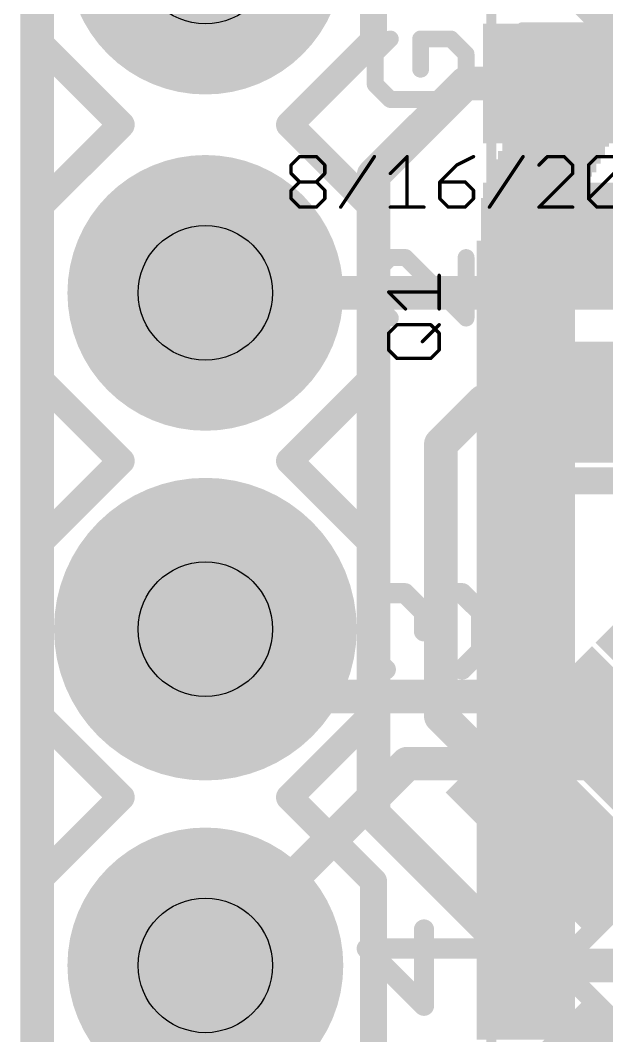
# Model space of a CAD drawing. Extents: x -32 to 75, y -15 to 35.
# Drawn here: x -0.13 to 4.3, y 13.44 to 21.11 of the extents above; entities that cross this region are included whole.
import ezdxf

# ---------------------------------------------------------------- set-up
doc = ezdxf.new("R2010")
doc.units = 0
for name, color, linetype in [('1', 12, 'CONTINUOUS'), ('16', 132, 'CONTINUOUS'), ('17', 110, 'CONTINUOUS'), ('20', 53, 'CONTINUOUS'), ('21', 41, 'CONTINUOUS'), ('22', 40, 'CONTINUOUS'), ('25', 253, 'CONTINUOUS'), ('27', 253, 'CONTINUOUS'), ('29', 253, 'CONTINUOUS'), ('30', 253, 'CONTINUOUS'), ('31', 253, 'CONTINUOUS'), ('44', 253, 'CONTINUOUS'), ('51', 53, 'CONTINUOUS'), ('52', 253, 'CONTINUOUS')]:
    doc.layers.add(name, color=color, linetype=linetype)

# ---------------------------------------------------------------- blocks, each defined once
blk = doc.blocks.new('RECT')
blk.add_solid([(-0.5, -0.5), (0.5, -0.5), (-0.5, 0.5), (0.5, 0.5)])
blk = doc.blocks.new('ROUNDP')
at = {"const_width": 0.5}
blk.add_lwpolyline([(0, -0.25, 1), (0, 0.25, 1), (0, -0.25)], format="xyb", dxfattribs=at)

msp = doc.modelspace()

# ---------------------------------------------------------------- linework, layer by layer
at = {"layer": '1', "const_width": 0.254}
for points in [[(0, 0), (0, 33.02)], [(2.54, 19.939), (3.232, 20.631)], [(3.232, 20.631), (4.318, 20.631)], [(2.54, 15.113), (2.54, 19.939)], [(4.318, 19.431), (4.826, 19.431)], [(3.048, 17.907), (3.372, 18.231)], [(3.372, 18.231), (4.318, 18.231)], [(3.048, 15.8521), (3.048, 17.907)], [(3.8748, 15.0254), (3.048, 15.8521)], [(3.683, 13.97), (2.54, 15.113)], [(4.445, 13.97), (3.683, 13.97)]]:
    msp.add_lwpolyline(points, dxfattribs=at)
at = {"layer": '1', "const_width": 0.127}
for points in [[(3.232, 20.6945, 1), (3.232, 20.5675)], [(3.2769, 20.5861, 1), (3.1871, 20.6759)], [(4.318, 20.5675, 1), (4.318, 20.6945)], [(2.6035, 19.939, 1), (2.4765, 19.939)], [(2.4951, 19.9839, 1), (2.5849, 19.8941)], [(4.318, 19.4945, 1), (4.318, 19.3675)], [(3.372, 18.2945, 1), (3.372, 18.1675)], [(3.4169, 18.1861, 1), (3.3271, 18.2759)], [(4.318, 18.1675, 1), (4.318, 18.2945)], [(3.1115, 17.907, 1), (2.9845, 17.907)], [(3.0031, 17.9519, 1), (3.0929, 17.8621)], [(3.0929, 15.897, 1), (3.0031, 15.8072)], [(2.9845, 15.8521, 1), (3.1115, 15.8521)], [(2.5849, 15.1579, 1), (2.4951, 15.0681)], [(2.4765, 15.113, 1), (2.6035, 15.113)], [(3.8299, 14.9805, 1), (3.9197, 15.0703)], [(3.683, 14.0335, 1), (3.683, 13.9065)], [(3.6381, 13.9251, 1), (3.7279, 14.0149)]]:
    msp.add_lwpolyline(points, format="xyb", dxfattribs=at)
at = {"layer": '16', "const_width": 0.254}
for points in [[(0, 0), (0, 33.02)], [(5.08, 20.32), (1.27, 24.13)], [(1.27, 19.05), (7.62, 19.05)], [(1.27, 16.51), (1.778, 16.002)], [(1.778, 16.002), (8.001, 16.002)], [(1.27, 13.97), (2.794, 15.494)], [(2.794, 15.494), (8.763, 15.494)]]:
    msp.add_lwpolyline(points, dxfattribs=at)
at = {"layer": '16', "const_width": 0.127}
for points in [[(1.27, 19.1135, 1), (1.27, 18.9865)], [(1.3149, 16.5549, 1), (1.2251, 16.4651)], [(1.778, 16.0655, 1), (1.778, 15.9385)], [(1.7331, 15.9571, 1), (1.8229, 16.0469)], [(2.794, 15.5575, 1), (2.794, 15.4305)], [(2.8389, 15.4491, 1), (2.7491, 15.5389)], [(1.2251, 14.0149, 1), (1.3149, 13.9251)]]:
    msp.add_lwpolyline(points, format="xyb", dxfattribs=at)
at = {"layer": '20', "const_width": 0.2032}
msp.add_lwpolyline([(0, 33.02), (0, 0)], dxfattribs=at)
at = {"layer": '21'}
for points, const_width in [([(2.6665, 20.9681), (2.5521, 20.8537)], 0.127), ([(3.1241, 20.9681), (2.8953, 20.9681)], 0.127), ([(2.8953, 20.9681), (2.8953, 20.7393)], 0.127), ([(3.2385, 20.8537), (3.1241, 20.9681)], 0.127), ([(2.5521, 20.8537), (2.5521, 20.6249)], 0.127), ([(3.2385, 20.6249), (3.2385, 20.8537)], 0.127), ([(2.5521, 20.6249), (2.6665, 20.5105)], 0.127), ([(3.1241, 20.5105), (3.2385, 20.6249)], 0.127), ([(2.6665, 20.5105), (3.1241, 20.5105)], 0.127), ([(2.6665, 19.3171), (2.5521, 19.2027)], 0.127), ([(2.7809, 19.3171), (2.6665, 19.3171)], 0.127), ([(3.2385, 18.8595), (2.7809, 19.3171)], 0.127), ([(3.2385, 19.3171), (3.2385, 18.8595)], 0.127), ([(2.5521, 19.2027), (2.5521, 18.9739)], 0.127), ([(2.5521, 18.9739), (2.6665, 18.8595)], 0.127), ([(3.9332, 13.97), (8.639, 18.6758)], 0.1524), ([(4.968, 17.631), (3.668, 17.631)], 0.2032), ([(2.4885, 16.6374), (2.6325, 16.7814)], 0.1524), ([(2.6325, 16.7814), (2.7766, 16.7814)], 0.1524), ([(2.7766, 16.7814), (2.9206, 16.6374)], 0.1524), ([(2.9206, 16.6374), (3.0647, 16.7814)], 0.1524), ([(3.0647, 16.7814), (3.2087, 16.7814)], 0.1524), ([(3.2087, 16.7814), (3.3528, 16.6374)], 0.1524), ([(2.4885, 16.3493), (2.4885, 16.6374)], 0.1524), ([(2.9206, 16.6374), (2.9206, 16.4933)], 0.1524), ([(3.3528, 16.6374), (3.3528, 16.3493)], 0.1524), ([(2.6325, 16.2052), (2.4885, 16.3493)], 0.1524), ([(3.3528, 16.3493), (3.2087, 16.2052)], 0.1524), ([(2.9206, 13.6652), (2.9206, 14.2414)], 0.1524), ([(3.3528, 14.0974), (2.4885, 14.0974)], 0.1524), ([(2.4885, 14.0974), (2.9206, 13.6652)], 0.1524), ([(8.89, 9.0132), (3.9332, 13.97)], 0.1524)]:
    msp.add_lwpolyline(points, dxfattribs=dict(at, const_width=const_width))
for points, const_width in [([(2.689, 20.9456, 1), (2.6441, 20.9905)], 0.0635), ([(2.9271, 20.9681, 1), (2.8636, 20.9681)], 0.0635), ([(2.8953, 20.9998, 1), (2.8953, 20.9363)], 0.0635), ([(3.1466, 20.9905, 1), (3.1017, 20.9456)], 0.0635), ([(3.1241, 20.9363, 1), (3.1241, 20.9998)], 0.0635), ([(2.5839, 20.8537, 1), (2.5204, 20.8537)], 0.0635), ([(2.5297, 20.8761, 1), (2.5746, 20.8312)], 0.0635), ([(3.2703, 20.8537, 1), (3.2067, 20.8537)], 0.0635), ([(3.216, 20.8312, 1), (3.261, 20.8761)], 0.0635), ([(2.8636, 20.7393, 1), (2.9271, 20.7393)], 0.0635), ([(2.5746, 20.6473, 1), (2.5297, 20.6024)], 0.0635), ([(2.5204, 20.6249, 1), (2.5839, 20.6249)], 0.0635), ([(3.2067, 20.6249, 1), (3.2703, 20.6249)], 0.0635), ([(3.261, 20.6024, 1), (3.216, 20.6473)], 0.0635), ([(2.6665, 20.5422, 1), (2.6665, 20.4788)], 0.0635), ([(2.6441, 20.488, 1), (2.689, 20.533)], 0.0635), ([(3.1017, 20.533, 1), (3.1466, 20.488)], 0.0635), ([(3.1241, 20.4788, 1), (3.1241, 20.5422)], 0.0635), ([(2.6665, 19.3488, 1), (2.6665, 19.2853)], 0.0635), ([(2.689, 19.2946, 1), (2.6441, 19.3395)], 0.0635), ([(2.8034, 19.3395, 1), (2.7585, 19.2946)], 0.0635), ([(2.7809, 19.2853, 1), (2.7809, 19.3488)], 0.0635), ([(3.2703, 19.3171, 1), (3.2067, 19.3171)], 0.0635), ([(2.5839, 19.2027, 1), (2.5204, 19.2027)], 0.0635), ([(2.5297, 19.2251, 1), (2.5746, 19.1802)], 0.0635), ([(2.5746, 18.9963, 1), (2.5297, 18.9514)], 0.0635), ([(2.5204, 18.9739, 1), (2.5839, 18.9739)], 0.0635), ([(2.6441, 18.837, 1), (2.689, 18.882)], 0.0635), ([(3.2067, 18.8595, 1), (3.2703, 18.8595)], 0.0635), ([(3.216, 18.837, 1), (3.261, 18.882)], 0.0635), ([(3.668, 17.6818, 1), (3.668, 17.5802)], 0.1016), ([(1.27, 15.494, 1), (1.27, 17.526, 1), (1.27, 15.494)], 0.254), ([(2.6325, 16.8195, 1), (2.6325, 16.7433)], 0.0762), ([(2.6595, 16.7545, 1), (2.6056, 16.8084)], 0.0762), ([(2.8035, 16.8084, 1), (2.7496, 16.7545)], 0.0762), ([(2.7766, 16.7433, 1), (2.7766, 16.8195)], 0.0762), ([(3.0647, 16.8195, 1), (3.0647, 16.7433)], 0.0762), ([(3.0916, 16.7545, 1), (3.0377, 16.8084)], 0.0762), ([(3.2357, 16.8084, 1), (3.1818, 16.7545)], 0.0762), ([(3.2087, 16.7433, 1), (3.2087, 16.8195)], 0.0762), ([(2.4615, 16.6643, 1), (2.5154, 16.6104)], 0.0762), ([(2.5266, 16.6374, 1), (2.4504, 16.6374)], 0.0762), ([(2.9587, 16.6374, 1), (2.8825, 16.6374)], 0.0762), ([(2.8937, 16.6643, 1), (2.9476, 16.6104)], 0.0762), ([(2.8937, 16.6104, 1), (2.9476, 16.6643)], 0.0762), ([(3.3909, 16.6374, 1), (3.3147, 16.6374)], 0.0762), ([(3.3259, 16.6104, 1), (3.3797, 16.6643)], 0.0762), ([(2.8825, 16.4933, 1), (2.9587, 16.4933)], 0.0762), ([(2.5154, 16.3762, 1), (2.4615, 16.3223)], 0.0762), ([(3.3797, 16.3223, 1), (3.3259, 16.3762)], 0.0762), ([(2.4504, 16.3493, 1), (2.5266, 16.3493)], 0.0762), ([(3.3147, 16.3493, 1), (3.3909, 16.3493)], 0.0762), ([(2.6056, 16.1783, 1), (2.6595, 16.2321)], 0.0762), ([(3.1818, 16.2321, 1), (3.2357, 16.1783)], 0.0762), ([(2.9587, 14.2414, 1), (2.8825, 14.2414)], 0.0762), ([(2.5154, 14.1243, 1), (2.4615, 14.0704)], 0.0762), ([(2.4885, 14.1355, 1), (2.4885, 14.0593)], 0.0762), ([(3.3528, 14.0593, 1), (3.3528, 14.1355)], 0.0762), ([(3.9601, 13.9969, 1), (3.9062, 13.9431)], 0.0762), ([(3.9062, 13.9969, 1), (3.9601, 13.9431)], 0.0762), ([(2.8937, 13.6383, 1), (2.9476, 13.6921)], 0.0762), ([(2.8825, 13.6652, 1), (2.9587, 13.6652)], 0.0762)]:
    msp.add_lwpolyline(points, format="xyb", dxfattribs=dict(at, const_width=const_width))
at = {"layer": '22', "const_width": 0.2032}
for points in [[(0, 22.225), (0, 20.955)], [(2.54, 20.955), (2.54, 22.225)], [(0.635, 20.32), (0, 20.955)], [(2.54, 20.955), (1.905, 20.32)], [(0.635, 20.32), (0, 19.685)], [(2.54, 19.685), (1.905, 20.32)], [(0, 19.685), (0, 18.415)], [(2.54, 18.415), (2.54, 19.685)], [(0.635, 17.78), (0, 18.415)], [(2.54, 18.415), (1.905, 17.78)], [(0.635, 17.78), (0, 17.145)], [(2.54, 17.145), (1.905, 17.78)], [(0, 17.145), (0, 15.875)], [(2.54, 15.875), (2.54, 17.145)], [(0.635, 15.24), (0, 15.875)], [(2.54, 15.875), (1.905, 15.24)], [(0.635, 15.24), (0, 14.605)], [(2.54, 14.605), (1.905, 15.24)], [(0, 14.605), (0, 13.335)], [(2.54, 13.335), (2.54, 14.605)]]:
    msp.add_lwpolyline(points, dxfattribs=at)
at = {"layer": '22', "const_width": 0.1016}
for points in [[(0.0359, 20.9909, 1), (-0.0359, 20.9191)], [(2.5759, 20.9191, 1), (2.5041, 20.9909)], [(-0.0508, 20.955, 1), (0.0508, 20.955)], [(2.4892, 20.955, 1), (2.5908, 20.955)], [(0.6709, 20.2841, 1), (0.5991, 20.3559)], [(0.5991, 20.2841, 1), (0.6709, 20.3559)], [(1.9409, 20.3559, 1), (1.8691, 20.2841)], [(1.8691, 20.3559, 1), (1.9409, 20.2841)], [(0.0508, 19.685, 1), (-0.0508, 19.685)], [(-0.0359, 19.7209, 1), (0.0359, 19.6491)], [(2.5908, 19.685, 1), (2.4892, 19.685)], [(2.5041, 19.6491, 1), (2.5759, 19.7209)], [(0.0359, 18.4509, 1), (-0.0359, 18.3791)], [(2.5759, 18.3791, 1), (2.5041, 18.4509)], [(-0.0508, 18.415, 1), (0.0508, 18.415)], [(2.4892, 18.415, 1), (2.5908, 18.415)], [(0.6709, 17.7441, 1), (0.5991, 17.8159)], [(1.9409, 17.8159, 1), (1.8691, 17.7441)], [(0.5991, 17.7441, 1), (0.6709, 17.8159)], [(1.8691, 17.8159, 1), (1.9409, 17.7441)], [(0.0508, 17.145, 1), (-0.0508, 17.145)], [(-0.0359, 17.1809, 1), (0.0359, 17.1091)], [(2.5908, 17.145, 1), (2.4892, 17.145)], [(2.5041, 17.1091, 1), (2.5759, 17.1809)], [(0.0359, 15.9109, 1), (-0.0359, 15.8391)], [(2.5759, 15.8391, 1), (2.5041, 15.9109)], [(-0.0508, 15.875, 1), (0.0508, 15.875)], [(2.4892, 15.875, 1), (2.5908, 15.875)], [(0.6709, 15.2041, 1), (0.5991, 15.2759)], [(1.9409, 15.2759, 1), (1.8691, 15.2041)], [(0.5991, 15.2041, 1), (0.6709, 15.2759)], [(1.8691, 15.2759, 1), (1.9409, 15.2041)], [(0.0508, 14.605, 1), (-0.0508, 14.605)], [(-0.0359, 14.6409, 1), (0.0359, 14.5691)], [(2.5908, 14.605, 1), (2.4892, 14.605)], [(2.5041, 14.5691, 1), (2.5759, 14.6409)]]:
    msp.add_lwpolyline(points, format="xyb", dxfattribs=at)
at = {"layer": '25', "const_width": 0.0254}
for points in [[(3.0353, 18.9289), (3.0353, 19.1831)], [(2.7811, 18.9289), (2.654, 19.056)], [(2.654, 19.056), (3.0353, 19.056)], [(2.654, 18.7454), (2.7175, 18.8089)], [(2.7175, 18.8089), (2.9717, 18.8089)], [(2.9082, 18.6818), (3.0353, 18.8089)], [(2.9717, 18.8089), (3.0353, 18.7454)], [(2.654, 18.6183), (2.654, 18.7454)], [(3.0353, 18.7454), (3.0353, 18.6183)], [(2.7175, 18.5547), (2.654, 18.6183)], [(2.9717, 18.5547), (2.7175, 18.5547)], [(3.0353, 18.6183), (2.9717, 18.5547)]]:
    msp.add_lwpolyline(points, dxfattribs=at)
at = {"layer": '25', "const_width": 0.0127}
for points in [[(3.0417, 19.1831, 1), (3.029, 19.1831)], [(2.6585, 19.0605, 1), (2.6495, 19.0515)], [(2.654, 19.0624, 1), (2.654, 19.0497)], [(3.0353, 19.0497, 1), (3.0353, 19.0624)], [(2.7766, 18.9244, 1), (2.7856, 18.9334)], [(3.029, 18.9289, 1), (3.0417, 18.9289)], [(2.7175, 18.8153, 1), (2.7175, 18.8026)], [(2.722, 18.8044, 1), (2.713, 18.8134)], [(2.9762, 18.8134, 1), (2.9673, 18.8044)], [(2.9717, 18.8026, 1), (2.9717, 18.8153)], [(3.0398, 18.8044, 1), (3.0308, 18.8134)], [(2.6603, 18.7454, 1), (2.6476, 18.7454)], [(2.6495, 18.7499, 1), (2.6585, 18.7409)], [(3.0417, 18.7454, 1), (3.029, 18.7454)], [(3.0308, 18.7409, 1), (3.0398, 18.7499)], [(2.9037, 18.6863, 1), (2.9127, 18.6773)], [(2.6585, 18.6227, 1), (2.6495, 18.6138)], [(2.6476, 18.6183, 1), (2.6603, 18.6183)], [(2.7175, 18.5611, 1), (2.7175, 18.5483)], [(2.713, 18.5502, 1), (2.722, 18.5592)], [(2.9673, 18.5592, 1), (2.9762, 18.5502)], [(2.9717, 18.5483, 1), (2.9717, 18.5611)], [(3.029, 18.6183, 1), (3.0417, 18.6183)], [(3.0398, 18.6138, 1), (3.0308, 18.6227)]]:
    msp.add_lwpolyline(points, format="xyb", dxfattribs=at)
at = {"layer": '27', "const_width": 0.0254}
for points in [[(1.9177, 20.0155), (1.9813, 20.079)], [(1.9177, 19.9519), (1.9177, 20.0155)], [(1.9813, 20.079), (2.1084, 20.079)], [(2.1084, 20.079), (2.1719, 20.0155)], [(2.1719, 20.0155), (2.1719, 19.9519)], [(2.2919, 19.6977), (2.5461, 20.079)], [(2.6661, 19.9519), (2.7932, 20.079)], [(2.7932, 20.079), (2.7932, 19.6977)], [(3.1674, 20.0155), (3.0403, 19.8884)], [(3.2945, 20.079), (3.1674, 20.0155)], [(3.4145, 19.6977), (3.6687, 20.079)], [(3.8523, 20.079), (3.7887, 20.0155)], [(3.9794, 20.079), (3.8523, 20.079)], [(4.0429, 20.0155), (3.9794, 20.079)], [(4.0429, 19.9519), (4.0429, 20.0155)], [(4.1629, 20.0155), (4.2265, 20.079)], [(4.1629, 19.7613), (4.1629, 20.0155)], [(4.1629, 19.7613), (4.4172, 20.0155)], [(4.2265, 20.079), (4.3536, 20.079)], [(1.9813, 19.8884), (1.9177, 19.9519)], [(2.1719, 19.9519), (2.1084, 19.8884)], [(3.7887, 19.6977), (4.0429, 19.9519)], [(1.9177, 19.8248), (1.9813, 19.8884)], [(1.9813, 19.8884), (2.1084, 19.8884)], [(2.1084, 19.8884), (2.1719, 19.8248)], [(3.0403, 19.8884), (3.0403, 19.7613)], [(3.231, 19.8884), (3.0403, 19.8884)], [(3.2945, 19.8248), (3.231, 19.8884)], [(1.9177, 19.7613), (1.9177, 19.8248)], [(2.1719, 19.8248), (2.1719, 19.7613)], [(3.2945, 19.7613), (3.2945, 19.8248)], [(1.9813, 19.6977), (1.9177, 19.7613)], [(2.1719, 19.7613), (2.1084, 19.6977)], [(3.0403, 19.7613), (3.1039, 19.6977)], [(3.231, 19.6977), (3.2945, 19.7613)], [(4.2265, 19.6977), (4.1629, 19.7613)], [(2.1084, 19.6977), (1.9813, 19.6977)], [(2.6661, 19.6977), (2.9203, 19.6977)], [(3.1039, 19.6977), (3.231, 19.6977)], [(4.0429, 19.6977), (3.7887, 19.6977)], [(4.3536, 19.6977), (4.2265, 19.6977)]]:
    msp.add_lwpolyline(points, dxfattribs=at)
at = {"layer": '27', "const_width": 0.0127}
for points in [[(1.9241, 20.0155, 1), (1.9114, 20.0155)], [(1.9132, 20.02, 1), (1.9222, 20.011)], [(1.9813, 20.0854, 1), (1.9813, 20.0727)], [(1.9857, 20.0745, 1), (1.9768, 20.0835)], [(2.1129, 20.0835, 1), (2.1039, 20.0745)], [(2.1084, 20.0727, 1), (2.1084, 20.0854)], [(2.1783, 20.0155, 1), (2.1656, 20.0155)], [(2.1674, 20.011, 1), (2.1764, 20.02)], [(2.5514, 20.0755, 1), (2.5408, 20.0825)], [(2.7996, 20.079, 1), (2.7869, 20.079)], [(2.7977, 20.0745, 1), (2.7887, 20.0835)], [(3.1646, 20.0211, 1), (3.1703, 20.0098)], [(3.1719, 20.011, 1), (3.1629, 20.02)], [(3.2974, 20.0733, 1), (3.2917, 20.0847)], [(3.674, 20.0755, 1), (3.6635, 20.0825)], [(3.7842, 20.02, 1), (3.7932, 20.011)], [(3.8523, 20.0854, 1), (3.8523, 20.0727)], [(3.8568, 20.0745, 1), (3.8478, 20.0835)], [(3.9839, 20.0835, 1), (3.9749, 20.0745)], [(3.9794, 20.0727, 1), (3.9794, 20.0854)], [(4.0493, 20.0155, 1), (4.0366, 20.0155)], [(4.0385, 20.011, 1), (4.0474, 20.02)], [(4.1584, 20.02, 1), (4.1674, 20.011)], [(4.1693, 20.0155, 1), (4.1566, 20.0155)], [(4.2265, 20.0854, 1), (4.2265, 20.0727)], [(4.231, 20.0745, 1), (4.222, 20.0835)], [(1.9222, 19.9564, 1), (1.9132, 19.9474)], [(1.9114, 19.9519, 1), (1.9241, 19.9519)], [(2.1656, 19.9519, 1), (2.1783, 19.9519)], [(2.1764, 19.9474, 1), (2.1674, 19.9564)], [(2.6616, 19.9564, 1), (2.6706, 19.9474)], [(4.0366, 19.9519, 1), (4.0493, 19.9519)], [(4.0474, 19.9474, 1), (4.0385, 19.9564)], [(1.9813, 19.8947, 1), (1.9813, 19.882)], [(1.9857, 19.8839, 1), (1.9768, 19.8929)], [(1.9768, 19.8839, 1), (1.9857, 19.8929)], [(2.1129, 19.8929, 1), (2.1039, 19.8839)], [(2.1039, 19.8929, 1), (2.1129, 19.8839)], [(2.1084, 19.882, 1), (2.1084, 19.8947)], [(3.0467, 19.8884, 1), (3.034, 19.8884)], [(3.0403, 19.8947, 1), (3.0403, 19.882)], [(3.0358, 19.8929, 1), (3.0448, 19.8839)], [(3.2355, 19.8929, 1), (3.2265, 19.8839)], [(3.231, 19.882, 1), (3.231, 19.8947)], [(1.9241, 19.8248, 1), (1.9114, 19.8248)], [(1.9132, 19.8293, 1), (1.9222, 19.8203)], [(2.1783, 19.8248, 1), (2.1656, 19.8248)], [(2.1674, 19.8203, 1), (2.1764, 19.8293)], [(3.3009, 19.8248, 1), (3.2882, 19.8248)], [(3.29, 19.8203, 1), (3.299, 19.8293)], [(1.9222, 19.7657, 1), (1.9132, 19.7568)], [(1.9114, 19.7613, 1), (1.9241, 19.7613)], [(2.1656, 19.7613, 1), (2.1783, 19.7613)], [(2.1764, 19.7568, 1), (2.1674, 19.7657)], [(3.0448, 19.7657, 1), (3.0358, 19.7568)], [(3.034, 19.7613, 1), (3.0467, 19.7613)], [(3.2882, 19.7613, 1), (3.3009, 19.7613)], [(3.299, 19.7568, 1), (3.29, 19.7657)], [(4.1674, 19.7657, 1), (4.1584, 19.7568)], [(4.1584, 19.7657, 1), (4.1674, 19.7568)], [(4.1566, 19.7613, 1), (4.1693, 19.7613)], [(1.9813, 19.7041, 1), (1.9813, 19.6913)], [(1.9768, 19.6932, 1), (1.9857, 19.7022)], [(2.1039, 19.7022, 1), (2.1129, 19.6932)], [(2.1084, 19.6913, 1), (2.1084, 19.7041)], [(2.2866, 19.7012, 1), (2.2972, 19.6942)], [(2.6661, 19.7041, 1), (2.6661, 19.6913)], [(2.7869, 19.6977, 1), (2.7996, 19.6977)], [(2.9203, 19.6913, 1), (2.9203, 19.7041)], [(3.1039, 19.7041, 1), (3.1039, 19.6913)], [(3.0994, 19.6932, 1), (3.1084, 19.7022)], [(3.2265, 19.7022, 1), (3.2355, 19.6932)], [(3.231, 19.6913, 1), (3.231, 19.7041)], [(3.4092, 19.7012, 1), (3.4198, 19.6942)], [(3.7887, 19.7041, 1), (3.7887, 19.6913)], [(3.7842, 19.7022, 1), (3.7932, 19.6932)], [(4.0429, 19.6913, 1), (4.0429, 19.7041)], [(4.2265, 19.7041, 1), (4.2265, 19.6913)], [(4.222, 19.6932, 1), (4.231, 19.7022)]]:
    msp.add_lwpolyline(points, format="xyb", dxfattribs=at)
at = {"layer": '44'}
for centre in [(1.27, 21.59), (1.27, 19.05), (1.27, 16.51), (1.27, 13.97)]:
    msp.add_circle(centre, 0.508, dxfattribs=at)
at = {"layer": '51'}
for points, const_width in [([(3.429, 0.508), (3.429, 29.21)], 0.0762), ([(3.668, 17.831), (3.668, 21.031)], 0.127), ([(3.668, 21.031), (4.968, 21.031)], 0.127), ([(4.968, 17.831), (3.668, 17.831)], 0.127)]:
    msp.add_lwpolyline(points, dxfattribs=dict(at, const_width=const_width))
at = {"layer": '51', "const_width": 0.0635}
for points in [[(3.6998, 21.031, 1), (3.6362, 21.031)], [(3.668, 21.0628, 1), (3.668, 20.9993)], [(3.668, 17.8627, 1), (3.668, 17.7993)], [(3.6362, 17.831, 1), (3.6998, 17.831)]]:
    msp.add_lwpolyline(points, format="xyb", dxfattribs=at)

# ---------------------------------------------------------------- block references
at = {"layer": '1'}
for p, xscale, yscale, rotation in [((4.318, 20.631), 0.7, 1.7, 90), ((4.318, 19.431), 0.7, 1.7, 90), ((4.318, 18.231), 0.7, 1.7, 90), ((4.4405, 15.5911), 1.27, 0.5588, 315), ((3.8748, 15.0254), 1.27, 0.5588, 315), ((3.8748, 12.9146), 0.5588, 1.27, 315)]:
    msp.add_blockref('RECT', p, dxfattribs=dict(at, xscale=xscale, yscale=yscale, rotation=rotation))
at = {"layer": '17', "xscale": 1.8796, "yscale": 1.8796}
for p in [(1.27, 21.59), (1.27, 21.59), (1.27, 19.05), (1.27, 19.05), (1.27, 16.51), (1.27, 16.51), (1.27, 13.97), (1.27, 13.97)]:
    msp.add_blockref('ROUNDP', p, dxfattribs=at)
at = {"layer": '22', "rotation": 180}
for p, xscale, yscale in [((7.0618, 21.107), 5.7447, 0.0323), ((7.0617, 21.0102), 5.9385, 0.0323), ((7.0456, 21.0425), 5.9063, 0.0323), ((7.0618, 21.0748), 5.8092, 0.0323), ((4.738, 20.9457), 1.4201, 0.0323), ((4.8186, 20.978), 1.5169, 0.0323), ((4.5767, 20.8811), 1.2911, 0.0325), ((4.5283, 20.8487), 1.1943, 0.0323), ((4.6412, 20.9135), 1.2911, 0.0323), ((4.4314, 20.7842), 1.1295, 0.0323), ((4.4637, 20.8164), 1.1295, 0.0323), ((4.383, 20.7519), 1.0973, 0.0323), ((4.3508, 20.7197), 1.0328, 0.0323), ((4.2379, 20.6229), 1.0005, 0.0323), ((4.2701, 20.6552), 1.0005, 0.0323), ((4.3185, 20.6874), 1.0328, 0.0323), ((4.1733, 20.5584), 0.936, 0.0323), ((4.2217, 20.5906), 0.9683, 0.0323), ((4.1248, 20.4939), 0.9035, 0.0323), ((4.141, 20.5261), 0.9357, 0.0323), ((4.0441, 20.3971), 0.8715, 0.0323), ((4.0926, 20.4616), 0.9035, 0.0323), ((4.0764, 20.4293), 0.8712, 0.0323), ((3.9957, 20.3323), 0.8392, 0.0323), ((4.0441, 20.3647), 0.8715, 0.0325), ((3.9634, 20.2678), 0.8392, 0.0323), ((3.9473, 20.2355), 0.807, 0.0323), ((3.9957, 20.3001), 0.8392, 0.0323), ((3.915, 20.171), 0.807, 0.0323), ((3.9312, 20.2033), 0.8392, 0.0323), ((3.8828, 20.1065), 0.807, 0.0323), ((3.8989, 20.1388), 0.7747, 0.0323), ((3.8505, 20.042), 0.807, 0.0323), ((3.8344, 20.0097), 0.7747, 0.0323), ((3.8666, 20.0743), 0.7747, 0.0323), ((3.8021, 19.9452), 0.7747, 0.0323), ((3.8344, 19.9775), 0.7747, 0.0323), ((3.786, 19.913), 0.7424, 0.0323), ((3.786, 19.8806), 0.7424, 0.0325), ((3.786, 19.8482), 0.7424, 0.0323), ((3.7699, 19.8159), 0.7747, 0.0323), ((3.7537, 19.7837), 0.7424, 0.0323), ((3.7376, 19.7514), 0.7747, 0.0323), ((3.7376, 19.7192), 0.7747, 0.0323), ((3.7214, 19.6869), 0.7422, 0.0323), ((3.7214, 19.6546), 0.7422, 0.0323), ((3.7214, 19.6224), 0.7422, 0.0323), ((3.7052, 19.5901), 0.7099, 0.0323), ((3.7052, 19.5579), 0.7099, 0.0323), ((3.7052, 19.5256), 0.7099, 0.0323), ((3.7052, 19.4934), 0.7099, 0.0323), ((3.6891, 19.4288), 0.7422, 0.0323), ((3.6891, 19.3966), 0.7422, 0.0323), ((3.7052, 19.4611), 0.7099, 0.0323), ((3.6891, 19.3642), 0.7422, 0.0325), ((3.6891, 19.3318), 0.7422, 0.0323), ((3.6891, 19.2996), 0.7422, 0.0323), ((3.6891, 19.2673), 0.7422, 0.0323), ((3.6891, 19.235), 0.7422, 0.0323), ((3.6891, 19.2028), 0.7422, 0.0323), ((3.6891, 19.1705), 0.7422, 0.0323), ((3.6891, 19.1383), 0.7422, 0.0323), ((3.6891, 19.106), 0.7422, 0.0323), ((3.6891, 19.0737), 0.7422, 0.0323), ((3.6891, 19.0415), 0.7422, 0.0323), ((3.6891, 19.0092), 0.7422, 0.0323), ((3.6891, 18.977), 0.7422, 0.0323), ((3.6891, 18.9447), 0.7422, 0.0323), ((3.6891, 18.9125), 0.7422, 0.0323), ((3.6891, 18.8801), 0.7422, 0.0325), ((3.6891, 18.8477), 0.7422, 0.0323), ((3.6891, 18.8154), 0.7422, 0.0323), ((3.6891, 18.7832), 0.7422, 0.0323), ((3.6891, 18.7509), 0.7422, 0.0323), ((3.6891, 18.7187), 0.7422, 0.0323), ((3.6891, 18.6864), 0.7422, 0.0323), ((3.6891, 18.6541), 0.7422, 0.0323), ((3.6891, 18.6219), 0.7422, 0.0323), ((3.6891, 18.5896), 0.7422, 0.0323), ((3.6891, 18.5574), 0.7422, 0.0323), ((3.6891, 18.5251), 0.7422, 0.0323), ((3.6891, 18.4929), 0.7422, 0.0323), ((3.6891, 18.4606), 0.7422, 0.0323), ((3.6891, 18.4283), 0.7422, 0.0323), ((3.6891, 18.3959), 0.7422, 0.0325), ((3.6891, 18.3636), 0.7422, 0.0323), ((3.6891, 18.3313), 0.7422, 0.0323), ((3.6891, 18.299), 0.7422, 0.0323), ((3.6891, 18.2668), 0.7422, 0.0323), ((3.6891, 18.2345), 0.7422, 0.0323), ((3.6891, 18.2023), 0.7422, 0.0323), ((3.6891, 18.17), 0.7422, 0.0323), ((3.6891, 18.1378), 0.7422, 0.0323), ((3.6891, 18.1055), 0.7422, 0.0323), ((3.6891, 18.0732), 0.7422, 0.0323), ((3.6891, 18.041), 0.7422, 0.0323), ((3.6891, 18.0087), 0.7422, 0.0323), ((3.6891, 17.9765), 0.7422, 0.0323), ((3.6891, 17.9442), 0.7422, 0.0323), ((3.6891, 17.912), 0.7422, 0.0323), ((3.6891, 17.8796), 0.7422, 0.0325), ((3.6891, 17.8472), 0.7422, 0.0323), ((3.6891, 17.8149), 0.7422, 0.0323), ((3.6891, 17.7827), 0.7422, 0.0323), ((3.6891, 17.7504), 0.7422, 0.0323), ((3.6891, 17.7182), 0.7422, 0.0323), ((3.6891, 17.6859), 0.7422, 0.0323), ((3.6891, 17.6536), 0.7422, 0.0323), ((3.6891, 17.6214), 0.7422, 0.0323), ((3.6891, 17.5891), 0.7422, 0.0323), ((3.6891, 17.5569), 0.7422, 0.0323), ((3.6891, 17.5246), 0.7422, 0.0323), ((3.6891, 17.4923), 0.7422, 0.0323), ((3.6891, 17.4601), 0.7422, 0.0323), ((3.6891, 17.4278), 0.7422, 0.0323), ((3.6891, 17.3954), 0.7422, 0.0325), ((3.6891, 17.3631), 0.7422, 0.0323), ((3.6891, 17.3308), 0.7422, 0.0323), ((3.6891, 17.2985), 0.7422, 0.0323), ((3.6891, 17.2663), 0.7422, 0.0323), ((3.6891, 17.234), 0.7422, 0.0323), ((3.6891, 17.2018), 0.7422, 0.0323), ((3.6891, 17.1695), 0.7422, 0.0323), ((3.6891, 17.1373), 0.7422, 0.0323), ((3.6891, 17.105), 0.7422, 0.0323), ((3.6891, 17.0727), 0.7422, 0.0323), ((3.6891, 17.0405), 0.7422, 0.0323), ((3.6891, 17.0082), 0.7422, 0.0323), ((3.6891, 16.976), 0.7422, 0.0323), ((3.6891, 16.9437), 0.7422, 0.0323), ((3.6891, 16.9114), 0.7422, 0.0323), ((3.6891, 16.8791), 0.7422, 0.0325), ((3.6891, 16.8467), 0.7422, 0.0323), ((3.6891, 16.8144), 0.7422, 0.0323), ((3.6891, 16.7822), 0.7422, 0.0323), ((3.6891, 16.7499), 0.7422, 0.0323), ((3.6891, 16.7176), 0.7422, 0.0323), ((3.6891, 16.6854), 0.7422, 0.0323), ((3.6891, 16.6531), 0.7422, 0.0323), ((3.6891, 16.6209), 0.7422, 0.0323), ((3.6891, 16.5886), 0.7422, 0.0323), ((3.6891, 16.5564), 0.7422, 0.0323), ((3.6891, 16.5241), 0.7422, 0.0323), ((3.6891, 16.4918), 0.7422, 0.0323), ((3.6891, 16.4596), 0.7422, 0.0323), ((3.6891, 16.4273), 0.7422, 0.0323), ((3.6891, 16.3949), 0.7422, 0.0325), ((3.6891, 16.3626), 0.7422, 0.0323), ((3.6891, 16.3303), 0.7422, 0.0323), ((3.6891, 16.298), 0.7422, 0.0323), ((3.6891, 16.2658), 0.7422, 0.0323), ((3.6891, 16.2335), 0.7422, 0.0323), ((3.6891, 16.2013), 0.7422, 0.0323), ((3.6891, 16.169), 0.7422, 0.0323), ((3.6891, 16.1367), 0.7422, 0.0323), ((3.6891, 16.1045), 0.7422, 0.0323), ((3.6891, 16.0722), 0.7422, 0.0323), ((3.6891, 16.04), 0.7422, 0.0323), ((3.6891, 16.0077), 0.7422, 0.0323), ((3.6891, 15.9755), 0.7422, 0.0323), ((3.6891, 15.9432), 0.7422, 0.0323), ((3.6891, 15.9109), 0.7422, 0.0323), ((3.6891, 15.8786), 0.7422, 0.0325), ((3.6891, 15.8462), 0.7422, 0.0323), ((3.6891, 15.8139), 0.7422, 0.0323), ((3.6891, 15.7817), 0.7422, 0.0323), ((3.6891, 15.7494), 0.7422, 0.0323), ((3.6891, 15.7171), 0.7422, 0.0323), ((3.6891, 15.6849), 0.7422, 0.0323), ((3.6891, 15.6526), 0.7422, 0.0323), ((3.6891, 15.6204), 0.7422, 0.0323), ((3.6891, 15.5881), 0.7422, 0.0323), ((3.6891, 15.5558), 0.7422, 0.0323), ((3.6891, 15.5236), 0.7422, 0.0323), ((3.6891, 15.4913), 0.7422, 0.0323), ((3.6891, 15.4591), 0.7422, 0.0323), ((3.6891, 15.4268), 0.7422, 0.0323), ((3.6891, 15.3944), 0.7422, 0.0325), ((3.6891, 15.362), 0.7422, 0.0323), ((3.6891, 15.3298), 0.7422, 0.0323), ((3.6891, 15.2975), 0.7422, 0.0323), ((3.6891, 15.2653), 0.7422, 0.0323), ((3.6891, 15.233), 0.7422, 0.0323), ((3.6891, 15.2008), 0.7422, 0.0323), ((3.6891, 15.1685), 0.7422, 0.0323), ((3.6891, 15.1362), 0.7422, 0.0323), ((3.6891, 15.104), 0.7422, 0.0323), ((3.6891, 15.0717), 0.7422, 0.0323), ((3.6891, 15.0395), 0.7422, 0.0323), ((3.6891, 15.0072), 0.7422, 0.0323), ((3.6891, 14.975), 0.7422, 0.0323), ((3.6891, 14.9427), 0.7422, 0.0323), ((3.6891, 14.9104), 0.7422, 0.0323), ((3.6891, 14.878), 0.7422, 0.0325), ((3.6891, 14.8457), 0.7422, 0.0323), ((3.6891, 14.8134), 0.7422, 0.0323), ((3.6891, 14.7811), 0.7422, 0.0323), ((3.6891, 14.7489), 0.7422, 0.0323), ((3.6891, 14.7166), 0.7422, 0.0323), ((3.6891, 14.6844), 0.7422, 0.0323), ((3.6891, 14.6521), 0.7422, 0.0323), ((3.6891, 14.6199), 0.7422, 0.0323), ((3.6891, 14.5876), 0.7422, 0.0323), ((3.6891, 14.5553), 0.7422, 0.0323), ((3.6891, 14.5231), 0.7422, 0.0323), ((3.6891, 14.4908), 0.7422, 0.0323), ((3.6891, 14.4586), 0.7422, 0.0323), ((3.6891, 14.4263), 0.7422, 0.0323), ((3.6891, 14.3939), 0.7422, 0.0325), ((3.6891, 14.3615), 0.7422, 0.0323), ((3.6891, 14.3293), 0.7422, 0.0323), ((3.6891, 14.297), 0.7422, 0.0323), ((3.6891, 14.2648), 0.7422, 0.0323), ((3.6891, 14.2325), 0.7422, 0.0323), ((3.6891, 14.2003), 0.7422, 0.0323), ((3.6891, 14.168), 0.7422, 0.0323), ((3.6891, 14.1357), 0.7422, 0.0323), ((3.6891, 14.1035), 0.7422, 0.0323), ((3.6891, 14.0712), 0.7422, 0.0323), ((3.6891, 14.039), 0.7422, 0.0323), ((3.6891, 14.0067), 0.7422, 0.0323), ((3.6891, 13.9744), 0.7422, 0.0323), ((3.6891, 13.9422), 0.7422, 0.0323), ((3.6891, 13.9098), 0.7422, 0.0325), ((3.6891, 13.8774), 0.7422, 0.0323), ((3.6891, 13.8452), 0.7422, 0.0323), ((3.6891, 13.8129), 0.7422, 0.0323), ((3.6891, 13.7806), 0.7422, 0.0323), ((3.6891, 13.7484), 0.7422, 0.0323), ((3.6891, 13.7161), 0.7422, 0.0323), ((3.6891, 13.6839), 0.7422, 0.0323), ((3.6891, 13.6516), 0.7422, 0.0323), ((3.6891, 13.6194), 0.7422, 0.0323), ((3.6891, 13.5871), 0.7422, 0.0323), ((3.6891, 13.5548), 0.7422, 0.0323), ((3.6891, 13.5226), 0.7422, 0.0323), ((3.6891, 13.4903), 0.7422, 0.0323), ((3.6891, 13.4581), 0.7422, 0.0323), ((3.6891, 13.4258), 0.7422, 0.0323)]:
    msp.add_blockref('RECT', p, dxfattribs=dict(at, xscale=xscale, yscale=yscale))
at = {"layer": '29', "xscale": 2.0828, "yscale": 2.0828}
for p in [(1.27, 21.59), (1.27, 19.05), (1.27, 16.51), (1.27, 13.97)]:
    msp.add_blockref('ROUNDP', p, dxfattribs=at)
at = {"layer": '29'}
for p, xscale, yscale, rotation in [((4.318, 20.631), 0.9032, 1.9032, 90), ((4.318, 19.431), 0.9032, 1.9032, 90), ((4.318, 18.231), 0.9032, 1.9032, 90), ((5.0061, 16.1568), 1.4732, 0.762, 315), ((4.4405, 15.5911), 1.4732, 0.762, 315), ((3.8748, 15.0254), 1.4732, 0.762, 315), ((3.8748, 12.9146), 0.762, 1.4732, 315)]:
    msp.add_blockref('RECT', p, dxfattribs=dict(at, xscale=xscale, yscale=yscale, rotation=rotation))
at = {"layer": '30', "xscale": 2.0828, "yscale": 2.0828}
for p in [(1.27, 21.59), (1.27, 19.05), (1.27, 16.51), (1.27, 13.97)]:
    msp.add_blockref('ROUNDP', p, dxfattribs=at)
at = {"layer": '31'}
for p, xscale, yscale, rotation in [((4.318, 20.631), 0.7, 1.7, 90), ((4.318, 19.431), 0.7, 1.7, 90), ((4.318, 18.231), 0.7, 1.7, 90), ((4.4405, 15.5911), 1.27, 0.5588, 315), ((3.8748, 15.0254), 1.27, 0.5588, 315), ((3.8748, 12.9146), 0.5588, 1.27, 315)]:
    msp.add_blockref('RECT', p, dxfattribs=dict(at, xscale=xscale, yscale=yscale, rotation=rotation))
at = {"layer": '51', "rotation": 315}
for p, xscale, yscale in [((4.6111, 15.4205), 0.9906, 0.4572), ((4.0454, 14.8548), 0.9906, 0.4572), ((4.0454, 13.0852), 0.4572, 0.9906)]:
    msp.add_blockref('RECT', p, dxfattribs=dict(at, xscale=xscale, yscale=yscale))
at = {"layer": '52', "xscale": 0.508, "yscale": 0.508, "rotation": 90}
for p in [(1.27, 19.05), (1.27, 16.51), (1.27, 13.97)]:
    msp.add_blockref('RECT', p, dxfattribs=at)

doc.saveas('drawing.dxf')
